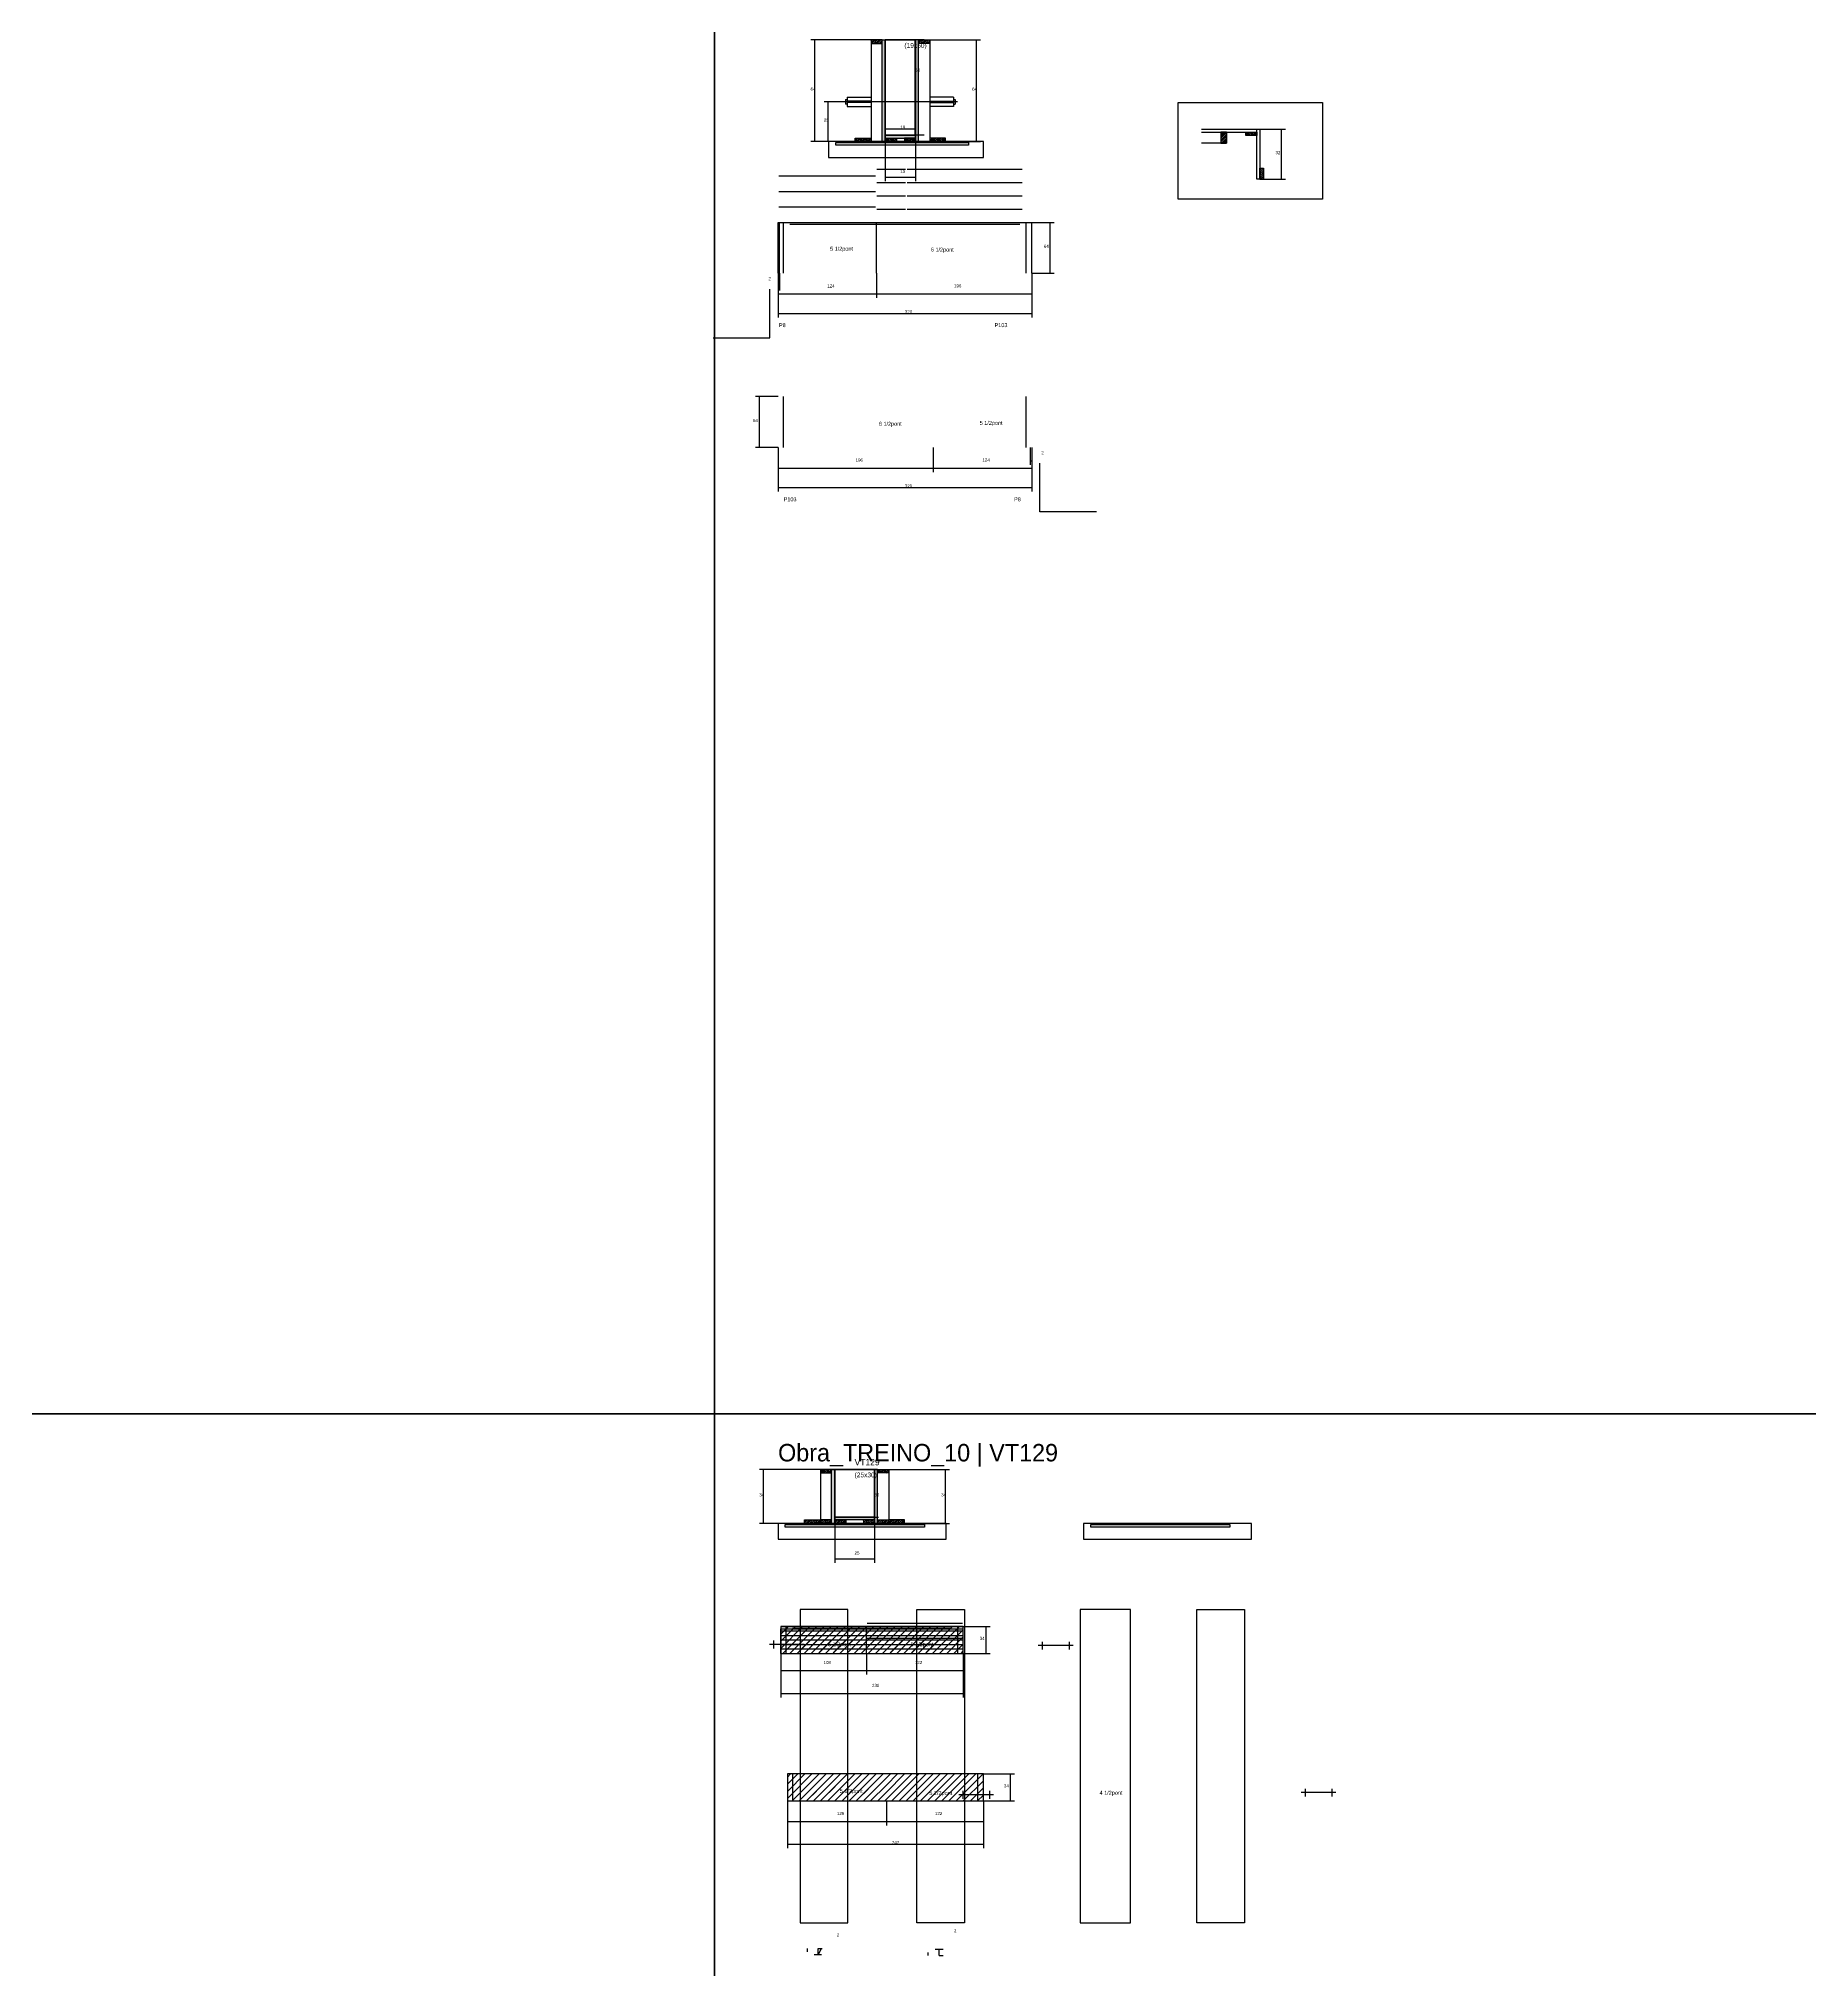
# Model space of a CAD drawing. Header units: metres. Extents: x -41 to 34840, y -36000 to 1848.
# Drawn here: x 28148 to 30379, y -15100 to -12668 of the extents above; entities that cross this region are included whole.
import ezdxf

# ---------------------------------------------------------------- set-up
doc = ezdxf.new("R2010")
doc.units = ezdxf.units.M
for name, color, linetype in [('barrote', 126, 'Continuous'), ('CELL_BORDER', 8, 'Continuous'), ('CONCRETO', 251, 'Continuous'), ('COTA', 4, 'Continuous'), ('Cota Seção (2x)', 4, 'Continuous'), ('cotas', 4, 'Continuous'), ('detalhes', 7, 'Continuous'), ('Hachura', 253, 'Continuous'), ('LABEL_ID', 3, 'Continuous'), ('Madeira', 126, 'Continuous'), ('NOMENCLATURA', 7, 'Continuous'), ('Painéis', 200, 'Continuous'), ('SARR_2.2x7', 40, 'Continuous'), ('SCO-___-LAJ', 4, 'Continuous'), ('TENSOR', 2, 'Continuous'), ('Texto Seção', 7, 'Continuous')]:
    doc.layers.add(name, color=color, linetype=linetype)

msp = doc.modelspace()

# ---------------------------------------------------------------- hatches: boundary and pattern name
at = {"layer": 'Hachura'}
h = msp.add_hatch(dxfattribs=at)
h.set_pattern_fill('ANSI31', scale=0.5)
h.paths.add_polyline_path([(29211.1, -12674.4), (29211.1, -12670), (29211.1, -12670), (29197.1, -12670), (29197.1, -12670), (29197.1, -12674.4), (29197.1, -12674.4), (29211.1, -12674.4)])
h = msp.add_hatch(color=8, dxfattribs=at)
h.dxf.hatch_style = 1
h.paths.add_polyline_path([(29215.1, -12670), (29211.1, -12670), (29211.1, -12670), (29211.1, -12798), (29211.1, -12798), (29215.1, -12798), (29215.1, -12798), (29215.1, -12670)])
h = msp.add_hatch(color=8, dxfattribs=at)
h.dxf.hatch_style = 1
h.paths.add_polyline_path([(29257.1, -12670), (29253.1, -12670), (29253.1, -12670), (29253.1, -12798), (29253.1, -12798), (29257.1, -12798), (29257.1, -12798), (29257.1, -12670)])
h = msp.add_hatch(dxfattribs=at)
h.set_pattern_fill('ANSI31', scale=0.5)
h.paths.add_polyline_path([(29257.1, -12674.4), (29257.1, -12670), (29257.1, -12670), (29271.1, -12670), (29271.1, -12670), (29271.1, -12674.4), (29271.1, -12674.4), (29257.1, -12674.4)])
h = msp.add_hatch(dxfattribs=at)
h.set_pattern_fill('ANSI31', scale=0.5)
h.paths.add_polyline_path([(29644.9, -12786), (29637.9, -12786), (29637.9, -12800), (29644.9, -12800)])
h = msp.add_hatch(dxfattribs=at)
h.set_pattern_fill('ANSI31', scale=0.5)
h.paths.add_polyline_path([(29669.3, -12786), (29669.3, -12790.4), (29669.3, -12790.4), (29683.3, -12790.4), (29683.3, -12790.4), (29683.3, -12786), (29683.3, -12786), (29669.3, -12786)])
h = msp.add_hatch(dxfattribs=at)
h.set_pattern_fill('ANSI31', scale=0.5)
h.paths.add_polyline_path([(29177.1, -12798), (29177.1, -12793.6), (29177.1, -12793.6), (29197.1, -12793.6), (29197.1, -12793.6), (29197.1, -12798), (29197.1, -12798), (29177.1, -12798)])
h = msp.add_hatch(color=8, dxfattribs=at)
h.dxf.hatch_style = 1
h.paths.add_polyline_path([(29253.1, -12793.6), (29253.1, -12790), (29253.1, -12790), (29215.1, -12790), (29215.1, -12790), (29215.1, -12793.6), (29215.1, -12793.6), (29253.1, -12793.6)])
h = msp.add_hatch(dxfattribs=at)
h.set_pattern_fill('ANSI31', scale=0.5)
h.paths.add_polyline_path([(29215.1, -12798), (29215.1, -12793.6), (29215.1, -12793.6), (29229.1, -12793.6), (29229.1, -12793.6), (29229.1, -12798), (29229.1, -12798), (29215.1, -12798)])
h = msp.add_hatch(dxfattribs=at)
h.set_pattern_fill('ANSI31', scale=0.5)
h.paths.add_polyline_path([(29253.1, -12798), (29253.1, -12793.6), (29253.1, -12793.6), (29239.1, -12793.6), (29239.1, -12793.6), (29239.1, -12798), (29239.1, -12798), (29253.1, -12798)])
h = msp.add_hatch(dxfattribs=at)
h.set_pattern_fill('ANSI31', scale=0.5)
h.paths.add_polyline_path([(29291.1, -12798), (29291.1, -12793.6), (29291.1, -12793.6), (29271.1, -12793.6), (29271.1, -12793.6), (29271.1, -12798), (29271.1, -12798), (29291.1, -12798)])
h = msp.add_hatch(dxfattribs=at)
h.set_pattern_fill('ANSI31', scale=0.5)
h.paths.add_polyline_path([(29686.9, -12845.4), (29691.3, -12845.4), (29691.3, -12845.4), (29691.3, -12831.5), (29691.3, -12831.5), (29686.9, -12831.5), (29686.9, -12831.5), (29686.9, -12845.4)])
h = msp.add_hatch(dxfattribs=at)
h.set_pattern_fill('ANSI31', scale=0.5)
h.paths.add_polyline_path([(29147.4, -14474.4), (29147.4, -14470), (29147.4, -14470), (29133.4, -14470), (29133.4, -14470), (29133.4, -14474.4), (29133.4, -14474.4), (29147.4, -14474.4)])
h = msp.add_hatch(color=8, dxfattribs=at)
h.dxf.hatch_style = 1
h.paths.add_polyline_path([(29147.4, -14470), (29151.4, -14470), (29151.4, -14470), (29151.4, -14538), (29151.4, -14538), (29147.4, -14538), (29147.4, -14538), (29147.4, -14470)])
h = msp.add_hatch(color=8, dxfattribs=at)
h.dxf.hatch_style = 1
h.paths.add_polyline_path([(29205.4, -14470), (29201.4, -14470), (29201.4, -14470), (29201.4, -14538), (29201.4, -14538), (29205.4, -14538), (29205.4, -14538), (29205.4, -14470)])
h = msp.add_hatch(dxfattribs=at)
h.set_pattern_fill('ANSI31', scale=0.5)
h.paths.add_polyline_path([(29205.4, -14474.4), (29205.4, -14470), (29205.4, -14470), (29219.4, -14470), (29219.4, -14470), (29219.4, -14474.4), (29219.4, -14474.4), (29205.4, -14474.4)])
h = msp.add_hatch(dxfattribs=at)
h.set_pattern_fill('ANSI31', scale=0.5)
h.paths.add_polyline_path([(29113.4, -14538), (29113.4, -14533.6), (29113.4, -14533.6), (29133.4, -14533.6), (29133.4, -14533.6), (29133.4, -14538), (29133.4, -14538), (29113.4, -14538)])
h = msp.add_hatch(dxfattribs=at)
h.set_pattern_fill('ANSI31', scale=0.5)
h.paths.add_polyline_path([(29147.4, -14538), (29147.4, -14533.6), (29147.4, -14533.6), (29133.4, -14533.6), (29133.4, -14533.6), (29133.4, -14538), (29133.4, -14538), (29147.4, -14538)])
h = msp.add_hatch(color=8, dxfattribs=at)
h.dxf.hatch_style = 1
h.paths.add_polyline_path([(29151.4, -14533.6), (29151.4, -14530), (29151.4, -14530), (29201.4, -14530), (29201.4, -14530), (29201.4, -14533.6), (29201.4, -14533.6), (29151.4, -14533.6)])
h = msp.add_hatch(dxfattribs=at)
h.set_pattern_fill('ANSI31', scale=0.5)
h.paths.add_polyline_path([(29151.4, -14538), (29151.4, -14533.6), (29151.4, -14533.6), (29165.4, -14533.6), (29165.4, -14533.6), (29165.4, -14538), (29165.4, -14538), (29151.4, -14538)])
h = msp.add_hatch(dxfattribs=at)
h.set_pattern_fill('ANSI31', scale=0.5)
h.paths.add_polyline_path([(29201.4, -14538), (29201.4, -14533.6), (29201.4, -14533.6), (29187.4, -14533.6), (29187.4, -14533.6), (29187.4, -14538), (29187.4, -14538), (29201.4, -14538)])
h = msp.add_hatch(dxfattribs=at)
h.set_pattern_fill('ANSI31', scale=0.5)
h.paths.add_polyline_path([(29205.4, -14538), (29205.4, -14533.6), (29205.4, -14533.6), (29219.4, -14533.6), (29219.4, -14533.6), (29219.4, -14538), (29219.4, -14538), (29205.4, -14538)])
h = msp.add_hatch(dxfattribs=at)
h.set_pattern_fill('ANSI31', scale=0.5)
h.paths.add_polyline_path([(29239.4, -14538), (29239.4, -14533.6), (29239.4, -14533.6), (29219.4, -14533.6), (29219.4, -14533.6), (29219.4, -14538), (29219.4, -14538), (29239.4, -14538)])
h = msp.add_hatch(dxfattribs=at)
h.set_pattern_fill('ANSI31', scale=2)
h.paths.add_polyline_path([(29191.3, -14701.8), (29191.3, -14667.8), (29083.3, -14667.8), (29083.3, -14701.8)])
h = msp.add_hatch(dxfattribs=at)
h.set_pattern_fill('ANSI31', scale=2)
h.paths.add_polyline_path([(29106.6, -14700.7), (29174.2, -14700.7), (29174.2, -14700.7), (29179.7, -14684.8), (29179.7, -14684.8), (29112.1, -14684.8), (29112.1, -14684.8), (29106.6, -14700.7)])
h = msp.add_hatch(dxfattribs=at)
h.set_pattern_fill('ANSI31', scale=2)
h.paths.add_polyline_path([(29313.3, -14667.8), (29191.3, -14667.8), (29191.3, -14701.8), (29313.3, -14701.8)])
h = msp.add_hatch(dxfattribs=at)
h.set_pattern_fill('ANSI31', scale=2)
h.paths.add_polyline_path([(29210.5, -14700.7), (29278.1, -14700.7), (29278.1, -14700.7), (29283.6, -14684.8), (29283.6, -14684.8), (29216, -14684.8), (29216, -14684.8), (29210.5, -14700.7)])
h = msp.add_hatch(dxfattribs=at)
h.set_pattern_fill('ANSI31', scale=2)
h.paths.add_polyline_path([(29216.6, -14853.6), (29091.8, -14853.6), (29091.8, -14887.6), (29216.6, -14887.6)])
h = msp.add_hatch(dxfattribs=at)
h.set_pattern_fill('ANSI31', scale=2)
h.paths.add_polyline_path([(29338.6, -14853.6), (29216.6, -14853.6), (29216.6, -14887.6), (29338.6, -14887.6)])
h = msp.add_hatch(dxfattribs=at)
h.set_pattern_fill('ANSI31', scale=2)
h.paths.add_polyline_path([(29121.3, -14885.5), (29189, -14885.5), (29189, -14885.5), (29194.5, -14869.5), (29194.5, -14869.5), (29126.8, -14869.5), (29126.8, -14869.5), (29121.3, -14885.5)])

# ---------------------------------------------------------------- linework, layer by layer
for p, q in [((29165.1, -12745), (29165.1, -12751)), ((29165.1, -12745), (29167.1, -12745)), ((29167.1, -12751), (29165.1, -12751)), ((29167.1, -12742), (29167.1, -12754)), ((29167.1, -12742), (29197.1, -12742)), ((29197.1, -12747), (29167.1, -12747)), ((29197.1, -12749), (29167.1, -12749)), ((29167.1, -12754), (29197.1, -12754)), ((29301.1, -12742), (29271.1, -12742)), ((29271.1, -12747), (29301.1, -12747)), ((29271.1, -12749), (29301.1, -12749)), ((29301.1, -12754), (29271.1, -12754)), ((29301.1, -12742), (29301.1, -12754)), ((29301.1, -12745), (29303.1, -12745)), ((29301.1, -12751), (29303.1, -12751)), ((29303.1, -12745), (29303.1, -12751))]:
    msp.add_line(p, q)
for points in [[(29107.7, -15041), (29167.7, -15041), (29167.7, -14646.6), (29107.7, -14646.6)], [(29314.7, -15041), (29254.7, -15041), (29254.7, -14646.6), (29314.7, -14646.6)], [(29460.4, -15041), (29524.1, -15041), (29524.1, -14646.6), (29460.4, -14646.6)], [(29667.4, -15041), (29607.4, -15041), (29607.4, -14646.6), (29667.4, -14646.6)]]:
    msp.add_lwpolyline(points, close=True)
at = {"layer": 'barrote'}
for points in [[(29143.7, -12818), (29338.8, -12818), (29338.8, -12798), (29143.7, -12798)], [(29080, -14558), (29291.6, -14558), (29291.6, -14538), (29080, -14538)], [(29464.9, -14558), (29676.5, -14558), (29676.5, -14538), (29464.9, -14538)]]:
    msp.add_lwpolyline(points, close=True, dxfattribs=at)
at = {"layer": 'CELL_BORDER'}
for points in [[(26100, -14400), (29000, -14400), (29000, -12600), (26100, -12600)], [(29000, -14400), (31900, -14400), (31900, -12600), (29000, -12600)], [(26100, -16200), (29000, -16200), (29000, -14400), (26100, -14400)], [(29000, -16200), (31900, -16200), (31900, -14400), (29000, -14400)]]:
    msp.add_lwpolyline(points, close=True, dxfattribs=at)
at = {"layer": 'CONCRETO'}
for points in [[(29215.1, -12670), (29215.1, -12670), (29253.1, -12670), (29253.1, -12698), (29253.1, -12698), (29253.1, -12790), (29215.1, -12790), (29215.1, -12670)], [(29215.1, -12790), (29253.1, -12790), (29253.1, -12670), (29215.1, -12670)], [(29151.4, -14470), (29151.4, -14470), (29151.4, -14470), (29151.4, -14470), (29201.4, -14470), (29201.4, -14470), (29201.4, -14470), (29201.4, -14530), (29151.4, -14530), (29151.4, -14470)], [(29151.4, -14530), (29201.4, -14530), (29201.4, -14470), (29151.4, -14470)]]:
    msp.add_lwpolyline(points, close=True, dxfattribs=at)
at = {"layer": 'COTA'}
for p, q in [((29197.1, -12670), (29121.4, -12670)), ((29126.4, -12798), (29126.4, -12670)), ((29271.1, -12670), (29335, -12670)), ((29330, -12798), (29330, -12670)), ((29161.8, -12748), (29138.2, -12748)), ((29143.2, -12798), (29143.2, -12748)), ((29686.9, -12782.4), (29719.1, -12782.4)), ((29714.1, -12845.4), (29714.1, -12782.4)), ((29181.5, -12798), (29121.4, -12798)), ((29161.8, -12798), (29138.2, -12798)), ((29215.1, -12798), (29215.1, -12847.7)), ((29253.1, -12798), (29253.1, -12847.7)), ((29286.7, -12798), (29335, -12798)), ((29215.1, -12842.7), (29253.1, -12842.7)), ((29686.9, -12845.4), (29719.1, -12845.4)), ((29399.5, -12899.9), (29427.9, -12899.9)), ((29422.9, -12963.9), (29422.9, -12899.9)), ((29080, -12963.9), (29080, -12994.9)), ((29080, -12963.9), (29080, -13019.4)), ((29080, -12963.9), (29080, -12985.6)), ((29080, -12980.6), (29082, -12980.6)), ((29082, -12963.9), (29082, -12985.6)), ((29204, -12963.9), (29204, -12994.9)), ((29204, -12963.9), (29204, -12994.9)), ((29399.5, -12963.9), (29399.5, -12994.9)), ((29399.5, -12963.9), (29399.5, -13019.4)), ((29399.5, -12963.9), (29427.9, -12963.9)), ((29080, -12989.9), (29204, -12989.9)), ((29204, -12989.9), (29399.5, -12989.9)), ((29080, -13014.4), (29399.5, -13014.4)), ((29080, -13119.2), (29051.6, -13119.2)), ((29056.6, -13183.2), (29056.6, -13119.2)), ((29080, -13183.2), (29051.6, -13183.2)), ((29080, -13183.2), (29080, -13214.2)), ((29080, -13183.2), (29080, -13238.7)), ((29275.5, -13183.2), (29275.5, -13214.2)), ((29275.5, -13183.2), (29275.5, -13214.2)), ((29397.5, -13183.2), (29397.5, -13204.9)), ((29397.5, -13199.9), (29399.5, -13199.9)), ((29399.5, -13183.2), (29399.5, -13214.2)), ((29399.5, -13183.2), (29399.5, -13238.7)), ((29399.5, -13183.2), (29399.5, -13204.9)), ((29080, -13209.2), (29275.5, -13209.2)), ((29275.5, -13209.2), (29399.5, -13209.2)), ((29080, -13233.7), (29399.5, -13233.7)), ((29151.4, -14470), (29056.8, -14470)), ((29061.8, -14538), (29061.8, -14470)), ((29219.4, -14470), (29295.9, -14470)), ((29290.9, -14538), (29290.9, -14470)), ((29113.4, -14538), (29056.8, -14538)), ((29151.4, -14533.6), (29151.4, -14587.8)), ((29201.4, -14533.6), (29201.4, -14587.8)), ((29239.4, -14538), (29295.9, -14538)), ((29151.4, -14582.8), (29201.4, -14582.8)), ((29313.3, -14667.8), (29347.3, -14667.8)), ((29342.3, -14701.8), (29342.3, -14667.8)), ((29083.3, -14701.8), (29083.3, -14757.3)), ((29083.3, -14701.8), (29083.3, -14728.3)), ((29191.3, -14701.8), (29191.3, -14728.3)), ((29191.3, -14701.8), (29191.3, -14728.3)), ((29313.3, -14701.8), (29347.3, -14701.8)), ((29313.3, -14701.8), (29313.3, -14757.3)), ((29313.3, -14701.8), (29313.3, -14728.3)), ((29083.3, -14723.3), (29191.3, -14723.3)), ((29191.3, -14723.3), (29313.3, -14723.3)), ((29083.3, -14752.3), (29313.3, -14752.3)), ((29338.6, -14853.6), (29377.8, -14853.6)), ((29372.8, -14887.6), (29372.8, -14853.6)), ((29091.8, -14887.6), (29091.8, -14946.9)), ((29091.8, -14887.6), (29091.8, -14918.4)), ((29216.6, -14887.6), (29216.6, -14918.4)), ((29216.6, -14887.6), (29216.6, -14918.4)), ((29338.6, -14887.6), (29377.8, -14887.6)), ((29338.6, -14887.6), (29338.6, -14946.9)), ((29338.6, -14887.6), (29338.6, -14918.4)), ((29091.8, -14913.4), (29216.6, -14913.4)), ((29216.6, -14913.4), (29338.6, -14913.4)), ((29091.8, -14941.9), (29338.6, -14941.9)), ((29130.4, -15081.4), (29130.4, -15073.4)), ((29130.4, -15073.4), (29135.4, -15073.4)), ((29134.8, -15081.4), (29125.4, -15081.4)), ((29277.9, -15074.2), (29288, -15074.2)), ((29283, -15082.2), (29283, -15074.2)), ((29283, -15082.2), (29288, -15082.2))]:
    msp.add_line(p, q, dxfattribs=at)
at = {"layer": 'Cota Seção (2x)'}
for p, q in [((29264.1, -12670), (29247.6, -12670)), ((29252.6, -12790), (29252.6, -12670)), ((29215.1, -12798), (29215.1, -12777)), ((29215.1, -12782), (29253.1, -12782)), ((29253.1, -12798), (29253.1, -12777)), ((29264.1, -12790), (29247.6, -12790)), ((29201.4, -14530), (29201.4, -14470)), ((29201.4, -14470), (29206.4, -14470)), ((29201.4, -14530), (29206.4, -14530))]:
    msp.add_line(p, q, dxfattribs=at)
at = {"layer": 'Cotas'}
msp.add_lwpolyline([(29584, -12749), (29765.9, -12749), (29765.9, -12870.5), (29584, -12870.5)], close=True, dxfattribs=at)
at = {"layer": 'detalhes'}
for p, q in [((29113, -14690.4), (29069.2, -14690.4)), ((29074.2, -14685.4), (29074.2, -14695.4)), ((29108, -14685.4), (29108, -14695.4)), ((29451.6, -14692), (29407.7, -14692)), ((29412.7, -14687), (29412.7, -14697)), ((29446.6, -14687), (29446.6, -14697)), ((29312.6, -14874.7), (29312.6, -14884.7)), ((29346.4, -14874.7), (29346.4, -14884.7)), ((29782.7, -14877.1), (29738.9, -14877.1)), ((29743.9, -14872.1), (29743.9, -14882.1)), ((29777.7, -14872.1), (29777.7, -14882.1)), ((29351.4, -14879.7), (29307.6, -14879.7))]:
    msp.add_line(p, q, dxfattribs=at)
at = {"layer": 'Madeira'}
for points in [[(29211.1, -12674.4), (29211.1, -12670), (29197.1, -12670), (29197.1, -12674.4)], [(29211.1, -12670), (29197.1, -12670), (29197.1, -12798), (29211.1, -12798)], [(29257.1, -12674.4), (29257.1, -12670), (29271.1, -12670), (29271.1, -12674.4)], [(29257.1, -12670), (29271.1, -12670), (29271.1, -12798), (29257.1, -12798)], [(29644.9, -12800), (29644.9, -12786), (29637.9, -12786), (29637.9, -12800)], [(29669.3, -12786), (29683.3, -12786), (29683.3, -12790.4), (29669.3, -12790.4)], [(29143.7, -12818), (29338.8, -12818), (29338.8, -12798), (29143.7, -12798)], [(29177.1, -12798), (29177.1, -12793.6), (29197.1, -12793.6), (29197.1, -12798)], [(29215.1, -12798), (29215.1, -12793.6), (29229.1, -12793.6), (29229.1, -12798)], [(29253.1, -12798), (29253.1, -12793.6), (29239.1, -12793.6), (29239.1, -12798)], [(29291.1, -12798), (29291.1, -12793.6), (29271.1, -12793.6), (29271.1, -12798)], [(29686.9, -12845.4), (29686.9, -12831.5), (29691.3, -12831.5), (29691.3, -12845.4)], [(29147.4, -14474.4), (29147.4, -14470), (29133.4, -14470), (29133.4, -14474.4)], [(29147.4, -14470), (29133.4, -14470), (29133.4, -14538), (29147.4, -14538)], [(29205.4, -14474.4), (29205.4, -14470), (29219.4, -14470), (29219.4, -14474.4)], [(29205.4, -14470), (29219.4, -14470), (29219.4, -14538), (29205.4, -14538)], [(29080, -14558), (29291.6, -14558), (29291.6, -14538), (29080, -14538)], [(29113.4, -14538), (29113.4, -14533.6), (29133.4, -14533.6), (29133.4, -14538)], [(29147.4, -14538), (29147.4, -14533.6), (29133.4, -14533.6), (29133.4, -14538)], [(29151.4, -14538), (29151.4, -14533.6), (29165.4, -14533.6), (29165.4, -14538)], [(29201.4, -14538), (29201.4, -14533.6), (29187.4, -14533.6), (29187.4, -14538)], [(29205.4, -14538), (29205.4, -14533.6), (29219.4, -14533.6), (29219.4, -14538)], [(29239.4, -14538), (29239.4, -14533.6), (29219.4, -14533.6), (29219.4, -14538)]]:
    msp.add_lwpolyline(points, close=True, dxfattribs=at)
msp.add_lwpolyline([(29644.9, -12786), (29644.9, -12800), (29613.5, -12800)], dxfattribs=at)
at = {"layer": 'NOMENCLATURA'}
for p, q in [((29069.8, -13045), (29069.8, -12983.8)), ((28998.3, -13045), (29069.8, -13045)), ((29409.7, -13264.4), (29409.7, -13203.2)), ((29481.2, -13264.4), (29409.7, -13264.4))]:
    msp.add_line(p, q, dxfattribs=at)
at = {"layer": 'Painéis'}
for p, q in [((29215.1, -12798), (29215.1, -12670)), ((29253.1, -12798), (29253.1, -12670)), ((29613.4, -12782.4), (29683.3, -12782.4)), ((29613.5, -12786), (29683.3, -12786)), ((29215.1, -12790), (29253.1, -12790)), ((29215.1, -12793.6), (29215.1, -12790)), ((29253.1, -12793.6), (29253.1, -12790)), ((29080, -12899.9), (29399.5, -12899.9)), ((29080, -12963.9), (29080, -12899.9)), ((29082, -12963.9), (29082, -12899.9)), ((29204, -12963.9), (29204, -12899.9)), ((29399.5, -12963.9), (29399.5, -12899.9)), ((29151.4, -14538), (29151.4, -14470)), ((29201.4, -14538), (29201.4, -14470)), ((29151.4, -14530), (29201.4, -14530)), ((29151.4, -14533.6), (29151.4, -14530)), ((29201.4, -14533.6), (29201.4, -14530)), ((29083.3, -14667.8), (29313.3, -14667.8)), ((29083.3, -14670.8), (29191.3, -14670.8)), ((29083.3, -14701.8), (29083.3, -14670.8)), ((29191.3, -14701.8), (29191.3, -14667.8)), ((29191.3, -14701.8), (29191.3, -14670.8)), ((29191.3, -14670.8), (29313.3, -14670.8)), ((29191.3, -14701.8), (29191.3, -14670.8)), ((29313.3, -14701.8), (29313.3, -14667.8)), ((29313.3, -14701.8), (29313.3, -14670.8)), ((29083.3, -14701.8), (29313.3, -14701.8)), ((29083.3, -14701.8), (29191.3, -14701.8)), ((29191.3, -14701.8), (29313.3, -14701.8))]:
    msp.add_line(p, q, dxfattribs=at)
for points in [[(29211.1, -12670), (29215.1, -12670), (29215.1, -12798), (29211.1, -12798)], [(29257.1, -12670), (29253.1, -12670), (29253.1, -12798), (29257.1, -12798)], [(29683.3, -12782.4), (29686.9, -12782.4), (29686.9, -12845.4), (29683.3, -12845.4)], [(29253.1, -12793.6), (29253.1, -12790), (29215.1, -12790), (29215.1, -12793.6)], [(29147.4, -14470), (29151.4, -14470), (29151.4, -14538), (29147.4, -14538)], [(29205.4, -14470), (29201.4, -14470), (29201.4, -14538), (29205.4, -14538)], [(29151.4, -14533.6), (29151.4, -14530), (29201.4, -14530), (29201.4, -14533.6)], [(29083.3, -14701.8), (29313.3, -14701.8), (29313.3, -14667.8), (29083.3, -14667.8)], [(29091.8, -14887.6), (29338.6, -14887.6), (29338.6, -14853.6), (29091.8, -14853.6)]]:
    msp.add_lwpolyline(points, close=True, dxfattribs=at)
at = {"layer": 'SARR_2.2x7'}
for p, q in [((29204.6, -12832.8), (29240.6, -12832.8)), ((29242.6, -12832.8), (29387.6, -12832.8)), ((29081, -12841.1), (29202.6, -12841.1)), ((29081, -12860.7), (29202.6, -12860.7)), ((29204.6, -12849.5), (29240.6, -12849.5)), ((29242.6, -12849.5), (29387.6, -12849.5)), ((29081, -12880.3), (29202.6, -12880.3)), ((29204.6, -12866.3), (29240.6, -12866.3)), ((29204.6, -12883.1), (29240.6, -12883.1)), ((29242.6, -12866.3), (29387.6, -12866.3)), ((29242.6, -12883.1), (29387.6, -12883.1)), ((29087, -12963.9), (29087, -12899.9)), ((29095, -12902.1), (29204, -12902.1)), ((29204, -12902.1), (29384.5, -12902.1)), ((29392.5, -12963.9), (29392.5, -12899.9)), ((29087, -13183.2), (29087, -13119.2)), ((29392.5, -13183.2), (29392.5, -13119.2)), ((29084.3, -14673.5), (29190.3, -14673.5)), ((29084.3, -14679.1), (29190.3, -14679.1)), ((29084.3, -14684.8), (29190.3, -14684.8)), ((29090.3, -14701.8), (29090.3, -14667.8)), ((29098.3, -14670), (29191.3, -14670)), ((29191.3, -14670), (29298.3, -14670)), ((29192.3, -14663.6), (29312.3, -14663.6)), ((29192.3, -14673.5), (29312.3, -14673.5)), ((29192.3, -14679.1), (29312.3, -14679.1)), ((29192.3, -14682.7), (29312.3, -14682.7)), ((29192.3, -14684.8), (29312.3, -14684.8)), ((29306.3, -14701.8), (29306.3, -14667.8)), ((29084.3, -14690.5), (29190.3, -14690.5)), ((29084.3, -14696.1), (29190.3, -14696.1)), ((29192.3, -14690.5), (29312.3, -14690.5)), ((29192.3, -14696.1), (29312.3, -14696.1)), ((29098.8, -14887.6), (29098.8, -14853.6)), ((29331.6, -14887.6), (29331.6, -14853.6)), ((29117.2, -15077.4), (29117.2, -15073.4)), ((29130.4, -15081.4), (29134.8, -15073.4)), ((29268.9, -15082.2), (29268.9, -15078.2))]:
    msp.add_line(p, q, dxfattribs=at)
at = {"layer": 'SCO-___-LAJ'}
for points in [[(29152.7, -12799.3), (29320, -12799.3), (29320, -12802.5), (29152.7, -12802.5)], [(29089, -14539.4), (29264.3, -14539.4), (29264.3, -14542.6), (29089, -14542.6)], [(29473.9, -14539.4), (29649.2, -14539.4), (29649.2, -14542.6), (29473.9, -14542.6)]]:
    msp.add_lwpolyline(points, close=True, dxfattribs=at)
at = {"layer": 'TENSOR'}
msp.add_line((29306.1, -12748), (29161.8, -12748), dxfattribs=at)

# ---------------------------------------------------------------- texts
at = {"layer": 'COTA'}
for s, p in [('64', (29120.9, -12734)), ('64', (29324.5, -12734)), ('25', (29137.7, -12773)), ('32', (29706.6, -12813.9)), ('19', (29234.1, -12837.2)), ('64', (29414.8, -12931.9)), ('2', (29067.9, -12972.6)), ('124', (29142, -12981.8)), ('196', (29301.7, -12981.7)), ('320', (29239.7, -13014.4)), ('64', (29048.5, -13151.2)), ('196', (29177.7, -13201.1)), ('124', (29337.5, -13201.1)), ('2', (29411.6, -13191.9)), ('320', (29239.7, -13233.7)), ('34', (29056.3, -14504)), ('34', (29285.4, -14504)), ('25', (29176.4, -14577.3)), ('34', (29334, -14684.8)), ('108', (29137.3, -14715.2)), ('122', (29252.3, -14715.2)), ('230', (29198.3, -14744.1)), ('34', (29364.5, -14870.6)), ('125', (29154.2, -14905.3)), ('122', (29277.6, -14905.3)), ('247', (29223.4, -14941.9)), ('2', (29301.6, -15053.2)), ('2', (29154.1, -15058.5))]:
    msp.add_text(s, height=4, dxfattribs=at).set_placement(p)
at = {"layer": 'Cota Seção (2x)'}
for s, p in [('60', (29252.6, -12710)), ('19', (29234.1, -12782)), ('30', (29201.4, -14504))]:
    msp.add_text(s, height=4, dxfattribs=at).set_placement(p)
at = {"layer": 'LABEL_ID'}
msp.add_text('Obra_TREINO_10 | VT129', height=22, dxfattribs=at).set_placement((29080, -14460))
at = {"layer": 'NOMENCLATURA'}
for s, p in [('5 1/2pont', (29145.5, -12935.5)), ('6 1/2pont', (29272.5, -12936.6)), ('P8', (29081.1, -13031.7)), ('P103', (29352.8, -13031.7)), ('6 1/2pont', (29207, -13155.9)), ('5 1/2pont', (29334, -13154.8)), ('P103', (29087.1, -13251)), ('P8', (29377.3, -13251)), ('5 1/2pont', (29142.9, -14692.7)), ('5 1/2pont', (29246.9, -14692.7)), ('5 1/2pont', (29157.7, -14877.5)), ('5 1/2pont', (29270.6, -14880.1)), ('4 1/2pont', (29485, -14879.8))]:
    msp.add_text(s, height=5, dxfattribs=at).set_placement(p)
at = {"layer": 'Texto Seção'}
for s, height, p in [('(19x60)', 6, (29239.1, -12680)), ('VT129', 8, (29176.4, -14465)), ('(25x30)', 6, (29176.4, -14480))]:
    msp.add_text(s, height=height, dxfattribs=at).set_placement(p)

doc.saveas('drawing.dxf')
